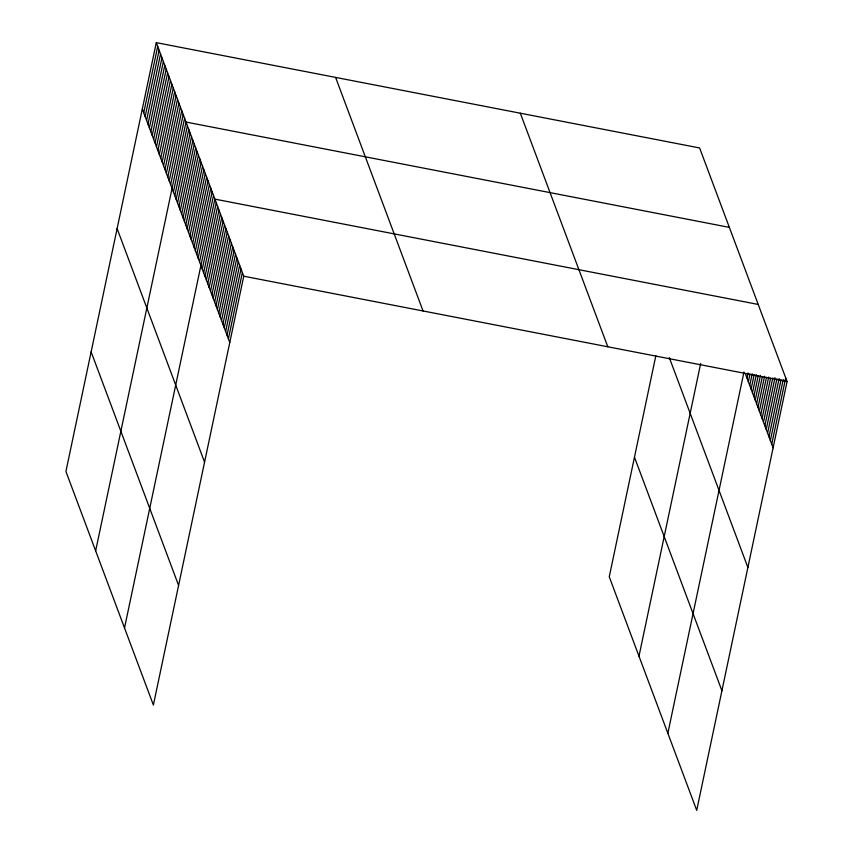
<?xml version="1.0" encoding="UTF-8"?>
<svg xmlns="http://www.w3.org/2000/svg" width="853" height="853" viewBox="0 0 853 853"><rect width="100%" height="100%" fill="white"/><g stroke="black" fill="none" stroke-linecap="round" stroke-linejoin="round"><path stroke-width="1.28" d="M156.291 42.65L65.926 471.474L153.38 705.036L243.745 276.212L156.291 42.65L699.62 147.964L787.074 381.526L696.709 810.35L609.255 576.788L655.84 355.733M143.731 112.745L157.709 46.435M145.149 116.53L159.127 50.21M146.567 120.305L160.535 53.995M147.985 124.09L161.953 57.78M149.392 127.875L163.371 61.555M150.81 131.65L164.789 65.34M152.229 135.435L166.207 69.125M153.647 139.21L167.614 72.9M155.065 142.995L169.033 76.685M156.472 146.78L170.451 80.459M157.89 150.554L171.869 84.244M159.308 154.34L173.287 88.03M160.727 158.125L174.694 91.804M162.145 161.899L176.113 95.589M163.552 165.685L177.531 99.374M164.97 169.47L178.949 103.149M166.388 173.244L180.367 106.934M167.806 177.029L181.774 110.719M169.225 180.815L183.192 114.494M170.632 184.589L184.611 118.279M95.653 550.889L186.029 122.064L729.358 227.378M173.426 192.042L187.404 125.732M174.801 195.71L188.78 129.4M176.176 199.378L190.144 133.068M177.552 203.057L191.52 136.736M178.927 206.725L192.895 140.414M180.303 210.392L194.271 144.082M181.668 214.06L195.646 147.75M183.043 217.739L197.022 151.418M184.419 221.407L198.397 155.086M185.794 225.075L199.773 158.765M187.17 228.743L201.148 162.433M188.545 232.411L202.524 166.1M189.92 236.089L203.888 169.768M191.296 239.757L205.264 173.447M192.671 243.425L206.639 177.115M194.036 247.093L208.015 180.783M195.412 250.761L209.39 184.451M196.787 254.439L210.766 188.118M198.163 258.107L212.141 191.797M199.538 261.775L213.517 195.465M124.517 627.968L214.892 199.133L758.221 304.446M202.289 269.121L216.257 202.801M203.664 272.789L217.632 206.469M205.04 276.457L219.008 210.147M206.415 280.125L220.383 213.815M207.78 283.793L221.759 217.483M209.156 287.472L223.134 221.151M210.531 291.14L224.51 224.829M211.907 294.807L225.885 228.497M213.282 298.475L227.261 232.165M214.657 302.143L228.636 235.833M216.033 305.822L230.001 239.501M217.408 309.49L231.376 243.18M218.784 313.158L232.752 246.848M220.149 316.826L234.127 250.515M221.524 320.504L235.503 254.183M222.9 324.172L236.878 257.851M224.275 327.84L238.254 261.53M225.65 331.508L239.629 265.198M227.026 335.176L241.004 268.866M228.401 338.854L242.369 272.533M638.982 656.202L700.676 363.474M667.846 733.271L743.976 372.004M746.993 378.103L748.092 372.9M748.369 381.771L750.011 373.966M749.744 385.439L752.207 373.742M751.109 389.107L754.127 374.808M752.485 392.785L756.323 374.574M753.86 396.453L758.242 375.651M755.236 400.121L760.439 375.416M756.611 403.789L762.369 376.482M757.986 407.457L764.565 376.258M759.362 411.135L766.484 377.325M760.737 414.803L768.681 377.09M762.113 418.471L770.6 378.167M763.478 422.139L772.797 377.932M764.853 425.818L774.993 377.708M766.229 429.486L776.912 378.775M767.604 433.153L779.109 378.54M768.98 436.821L781.039 379.617M770.355 440.489L783.235 379.382M771.73 444.168L785.698 377.847M243.745 276.212L787.074 381.526M745.618 374.435L773.106 447.836M669.285 357.546L747.889 567.469M520.319 113.214L607.784 346.766M634.461 457.165L721.915 690.717M335.592 77.399L423.045 310.961M142.312 108.96L229.777 342.522M117.106 228.593L204.56 462.155M91.132 351.852L178.586 585.403"/></g></svg>
